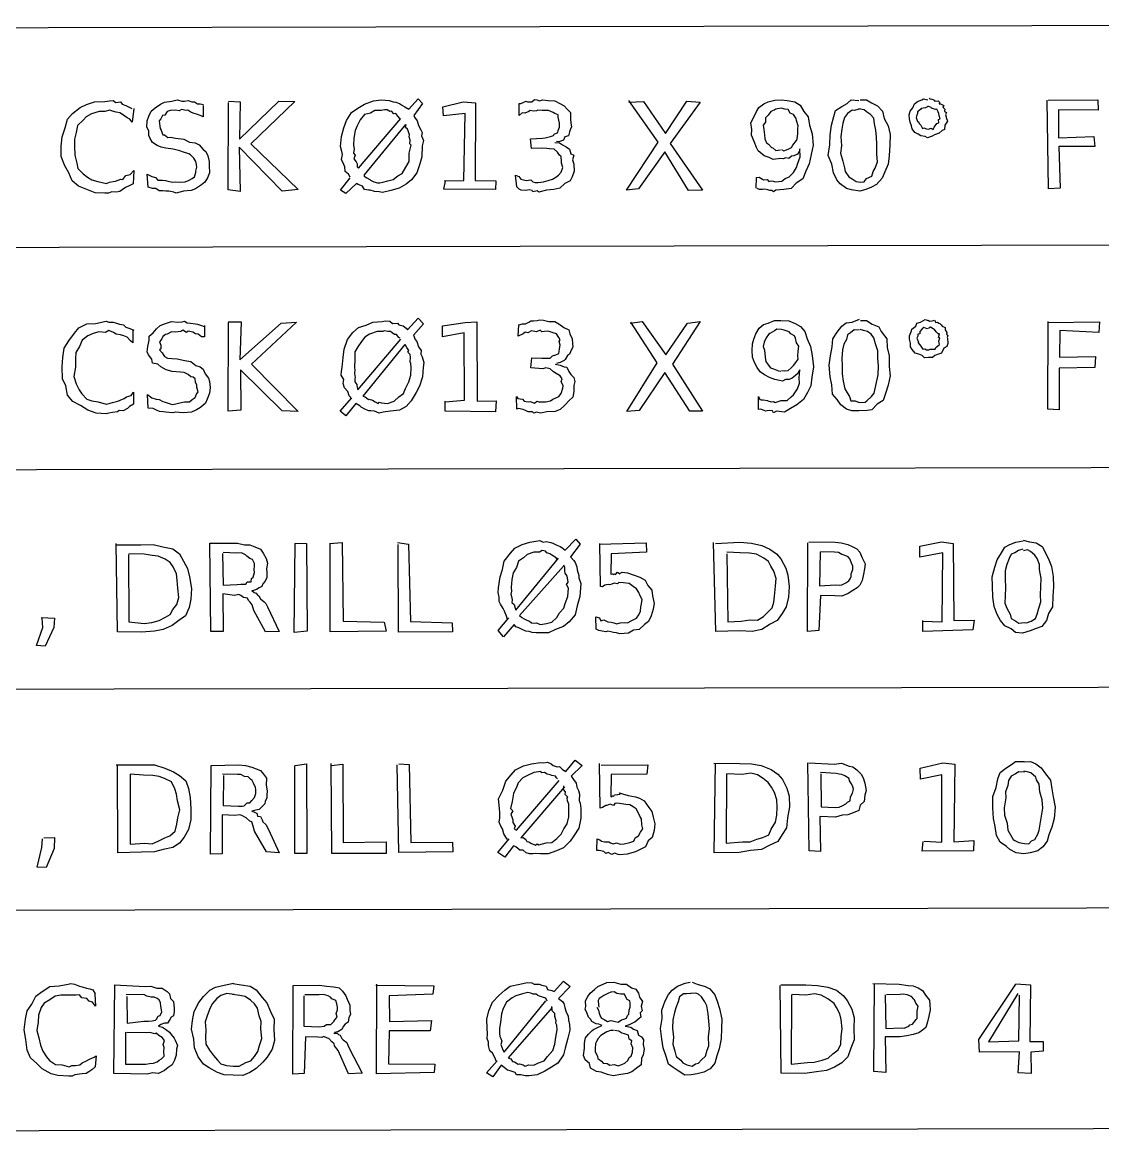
# Model space of a CAD drawing. Header units: millimetres. Extents: x 0 to 500, y -1 to 330.
# Drawn here: x 401.88 to 436.13, y 187.18 to 222.44 of the extents above; entities that cross this region are included whole.
import ezdxf

# ---------------------------------------------------------------- set-up
doc = ezdxf.new("R2010")
doc.units = ezdxf.units.MM

msp = doc.modelspace()

# ---------------------------------------------------------------- linework, layer by layer
for points in [[(329.904, 222.127), (485.865, 222.438)], [(405.409, 219.705), (405.359, 219.275), (405.289, 219.367), (405.197, 219.407), (405.054, 219.512), (404.968, 219.562), (404.854, 219.591), (404.732, 219.616), (404.65, 219.649), (404.491, 219.609), (404.314, 219.611), (404.072, 219.535), (403.901, 219.439), (403.807, 219.331), (403.629, 219.166), (403.586, 218.948), (403.531, 218.737), (403.536, 218.523), (403.539, 218.225), (403.609, 217.977), (403.641, 217.798), (403.803, 217.637), (403.94, 217.523), (404.085, 217.442), (404.274, 217.394), (404.543, 217.327), (404.637, 217.368), (404.761, 217.389), (404.829, 217.402), (405.002, 217.461), (405.06, 217.458), (405.156, 217.586), (405.3, 217.616), (405.409, 217.738), (405.389, 217.317), (405.267, 217.252), (405.153, 217.197), (405.044, 217.124), (404.974, 217.078), (404.855, 217.05), (404.72, 217.059), (404.607, 217.026), (404.492, 217.021), (404.192, 217.033), (403.925, 217.135), (403.657, 217.239), (403.459, 217.409), (403.35, 217.668), (403.224, 217.884), (403.113, 218.186), (403.108, 218.512), (403.141, 218.802), (403.231, 219.092), (403.305, 219.367), (403.464, 219.544), (403.712, 219.739), (403.916, 219.834), (404.169, 219.914), (404.494, 219.922), (404.644, 219.948), (404.753, 219.954), (404.842, 219.896), (404.99, 219.912), (405.048, 219.844), (405.161, 219.8), (405.249, 219.76), (405.346, 219.701)], [(407.613, 219.795), (407.614, 219.442), (407.549, 219.47), (407.436, 219.518), (407.299, 219.554), (407.224, 219.584), (407.12, 219.65), (407.076, 219.646), (406.927, 219.673), (406.855, 219.631), (406.732, 219.649), (406.561, 219.645), (406.474, 219.606), (406.398, 219.498), (406.325, 219.481), (406.269, 219.372), (406.217, 219.31), (406.24, 219.149), (406.245, 219.071), (406.275, 219.021), (406.316, 218.921), (406.33, 218.873), (406.385, 218.872), (406.496, 218.783), (406.586, 218.793), (406.733, 218.766), (406.999, 218.732), (407.175, 218.633), (407.356, 218.615), (407.482, 218.548), (407.607, 218.408), (407.693, 218.34), (407.76, 218.208), (407.802, 218.024), (407.801, 217.901), (407.816, 217.663), (407.751, 217.508), (407.663, 217.372), (407.56, 217.287), (407.369, 217.163), (407.226, 217.103), (406.986, 217.085), (406.753, 217.024), (406.676, 217.05), (406.527, 217.084), (406.424, 217.083), (406.334, 217.1), (406.213, 217.094), (406.106, 217.167), (406.002, 217.172), (405.869, 217.214), (405.835, 217.62), (405.981, 217.551), (406.097, 217.517), (406.176, 217.43), (406.327, 217.435), (406.421, 217.425), (406.494, 217.402), (406.654, 217.374), (406.719, 217.383), (406.863, 217.37), (407.037, 217.385), (407.168, 217.433), (407.263, 217.489), (407.341, 217.541), (407.384, 217.671), (407.379, 217.72), (407.414, 217.847), (407.395, 217.929), (407.378, 218.02), (407.315, 218.13), (407.264, 218.178), (407.212, 218.236), (407.154, 218.268), (406.99, 218.321), (406.871, 218.362), (406.657, 218.415), (406.428, 218.443), (406.279, 218.476), (406.15, 218.532), (406.01, 218.626), (405.928, 218.758), (405.89, 218.854), (405.886, 218.999), (405.828, 219.116), (405.836, 219.317), (405.892, 219.46), (405.966, 219.62), (406.092, 219.721), (406.256, 219.838), (406.382, 219.902), (406.623, 219.942), (406.79, 219.975), (406.944, 219.942), (407.022, 219.935), (407.138, 219.961), (407.254, 219.919), (407.338, 219.919), (407.432, 219.851), (407.512, 219.857), (407.618, 219.836)], [(408.417, 219.932), (408.78, 219.916), (408.766, 218.731), (410.015, 219.936), (410.514, 219.93), (409.121, 218.584), (410.622, 217.142), (410.119, 217.089), (408.748, 218.474), (408.78, 217.073), (408.403, 217.13), (408.41, 219.893)], [(412.275, 217.529), (412.216, 217.627), (412.115, 217.706), (412.107, 217.859), (412.068, 217.93), (411.998, 218.09), (412.027, 218.249), (412.012, 218.345), (411.969, 218.505), (411.992, 218.816), (412.072, 219.093), (412.16, 219.32), (412.312, 219.582), (412.513, 219.713), (412.721, 219.843), (413.013, 219.944), (413.25, 219.982), (413.397, 219.965), (413.509, 219.957), (413.638, 219.917), (413.721, 219.902), (413.832, 219.86), (413.935, 219.798), (414.004, 219.757), (414.127, 219.679), (414.429, 220.006), (414.564, 219.861), (414.286, 219.48), (414.315, 219.431), (414.397, 219.312), (414.435, 219.169), (414.511, 219.025), (414.555, 218.944), (414.538, 218.833), (414.601, 218.686), (414.553, 218.519), (414.547, 218.176), (414.485, 217.952), (414.382, 217.668), (414.219, 217.444), (414.042, 217.308), (413.824, 217.18), (413.558, 217.107), (413.292, 217.039), (413.187, 217.068), (413.042, 217.074), (412.91, 217.112), (412.851, 217.119), (412.723, 217.137), (412.667, 217.248), (412.527, 217.295), (412.477, 217.325), (412.13, 217.007), (411.961, 217.117), (412.27, 217.511)], [(415.25, 217.413), (415.88, 217.418), (415.915, 219.548), (415.229, 219.473), (415.209, 219.76), (415.854, 219.912), (416.243, 219.885), (416.239, 217.419), (416.885, 217.416), (416.884, 217.139), (415.243, 217.145), (415.295, 217.406)], [(418.763, 218.625), (418.908, 218.613), (419.002, 218.548), (419.118, 218.488), (419.229, 218.411), (419.269, 218.268), (419.361, 218.222), (419.325, 218.082), (419.362, 217.936), (419.369, 217.723), (419.307, 217.539), (419.242, 217.41), (419.079, 217.33), (418.922, 217.18), (418.724, 217.138), (418.501, 217.111), (418.254, 217.052), (418.198, 217.096), (418.066, 217.059), (418.039, 217.109), (417.946, 217.122), (417.844, 217.101), (417.698, 217.112), (417.632, 217.15), (417.553, 217.226), (417.514, 217.588), (417.618, 217.551), (417.678, 217.466), (417.806, 217.437), (417.853, 217.426), (417.997, 217.446), (418.059, 217.375), (418.136, 217.36), (418.235, 217.362), (418.4, 217.384), (418.545, 217.42), (418.69, 217.464), (418.793, 217.527), (418.874, 217.589), (418.96, 217.687), (419.009, 217.838), (418.968, 217.97), (418.972, 218.026), (418.961, 218.181), (418.906, 218.227), (418.841, 218.32), (418.736, 218.412), (418.592, 218.422), (418.508, 218.435), (418.352, 218.451), (418.024, 218.433), (417.985, 218.742), (418.365, 218.765), (418.459, 218.776), (418.627, 218.814), (418.715, 218.854), (418.742, 218.89), (418.854, 218.946), (418.871, 219.012), (418.912, 219.109), (418.906, 219.24), (418.889, 219.336), (418.867, 219.427), (418.864, 219.503), (418.764, 219.549), (418.706, 219.575), (418.564, 219.642), (418.472, 219.644), (418.357, 219.64), (418.225, 219.647), (418.179, 219.632), (418.078, 219.623), (417.976, 219.646), (417.939, 219.613), (417.806, 219.556), (417.721, 219.571), (417.629, 219.483), (417.629, 219.862), (417.685, 219.858), (417.848, 219.94), (417.892, 219.92), (418.032, 219.918), (418.111, 219.987), (418.186, 219.975), (418.277, 219.945), (418.374, 219.976), (418.547, 219.96), (418.76, 219.951), (418.915, 219.866), (419.055, 219.793), (419.149, 219.685), (419.254, 219.576), (419.262, 219.378), (419.272, 219.243), (419.292, 219.127), (419.245, 219.032), (419.22, 218.97), (419.195, 218.834), (419.074, 218.808), (419.04, 218.698), (418.89, 218.647), (418.811, 218.656)], [(421.104, 219.908), (421.571, 219.929), (422.266, 218.908), (422.945, 219.942), (423.373, 219.901), (422.414, 218.597), (423.437, 217.119), (422.994, 217.106), (422.247, 218.331), (421.412, 217.154), (421.035, 217.114), (422.038, 218.641), (421.111, 219.956)], [(425.142, 217.177), (425.151, 217.513), (425.235, 217.533), (425.342, 217.465), (425.377, 217.445), (425.489, 217.453), (425.543, 217.394), (425.622, 217.409), (425.685, 217.405), (425.741, 217.382), (425.959, 217.405), (426.063, 217.485), (426.192, 217.54), (426.324, 217.671), (426.42, 217.833), (426.455, 217.942), (426.536, 218.173), (426.525, 218.423), (426.51, 218.34), (426.453, 218.257), (426.342, 218.2), (426.263, 218.194), (426.178, 218.121), (426.079, 218.137), (425.997, 218.106), (425.917, 218.119), (425.682, 218.093), (425.559, 218.156), (425.402, 218.205), (425.206, 218.363), (425.149, 218.472), (425.079, 218.661), (425, 218.86), (425.008, 219.034), (424.972, 219.251), (425.074, 219.427), (425.156, 219.61), (425.226, 219.734), (425.389, 219.852), (425.52, 219.919), (425.734, 219.967), (425.949, 219.984), (426.125, 219.954), (426.365, 219.917), (426.543, 219.808), (426.65, 219.607), (426.797, 219.442), (426.833, 219.176), (426.92, 218.898), (426.954, 218.546), (426.882, 218.247), (426.826, 217.954), (426.718, 217.72), (426.624, 217.477), (426.415, 217.339), (426.256, 217.174), (426.019, 217.139), (425.769, 217.115), (425.689, 217.066), (425.644, 217.109), (425.579, 217.107), (425.512, 217.126), (425.415, 217.15), (425.342, 217.133), (425.254, 217.139), (425.178, 217.171)], [(425.944, 218.406), (426.022, 218.367), (426.159, 218.413), (426.266, 218.471), (426.306, 218.54), (426.423, 218.685), (426.442, 218.747), (426.459, 218.897), (426.466, 219.071), (426.476, 219.16), (426.418, 219.327), (426.408, 219.39), (426.324, 219.511), (426.218, 219.559), (426.154, 219.668), (426.053, 219.684), (425.934, 219.717), (425.772, 219.684), (425.715, 219.653), (425.605, 219.61), (425.525, 219.495), (425.438, 219.412), (425.439, 219.272), (425.362, 219.175), (425.382, 219.043), (425.41, 218.869), (425.416, 218.741), (425.469, 218.62), (425.537, 218.578), (425.634, 218.465), (425.67, 218.46), (425.77, 218.37), (425.917, 218.391)], [(428.44, 219.978), (428.644, 219.974), (428.795, 219.881), (428.989, 219.791), (429.148, 219.624), (429.206, 219.391), (429.333, 219.155), (429.387, 218.884), (429.377, 218.548), (429.363, 218.201), (429.326, 217.938), (429.224, 217.702), (429.135, 217.496), (428.963, 217.296), (428.798, 217.215), (428.621, 217.134), (428.43, 217.081), (428.166, 217.128), (428.004, 217.172), (427.81, 217.319), (427.699, 217.443), (427.594, 217.663), (427.542, 217.939), (427.427, 218.212), (427.478, 218.549), (427.492, 218.873), (427.532, 219.173), (427.603, 219.447), (427.657, 219.64), (427.854, 219.769), (428.029, 219.868), (428.157, 219.975), (428.398, 219.963)], [(428.442, 219.697), (428.257, 219.645), (428.183, 219.655), (428.034, 219.549), (427.944, 219.416), (427.894, 219.237), (427.856, 219.049), (427.825, 218.82), (427.847, 218.522), (427.813, 218.29), (427.892, 218.034), (427.942, 217.822), (427.962, 217.706), (428.084, 217.542), (428.184, 217.476), (428.309, 217.39), (428.439, 217.369), (428.565, 217.382), (428.641, 217.491), (428.806, 217.559), (428.857, 217.711), (428.916, 217.818), (428.994, 218.015), (428.971, 218.255), (428.972, 218.576), (428.961, 218.796), (428.934, 219.019), (428.899, 219.22), (428.876, 219.396), (428.764, 219.517), (428.646, 219.598), (428.57, 219.662), (428.392, 219.694)], [(430.627, 220.027), (430.659, 220.011), (430.717, 220.003), (430.796, 219.972), (430.801, 219.941), (430.909, 219.952), (430.954, 219.909), (430.946, 219.853), (430.988, 219.853), (431.089, 219.804), (431.064, 219.749), (431.123, 219.68), (431.119, 219.614), (431.18, 219.576), (431.143, 219.515), (431.169, 219.439), (431.164, 219.418), (431.213, 219.308), (431.126, 219.176), (431.119, 219.039), (431.043, 219.012), (430.95, 218.923), (430.798, 218.867), (430.725, 218.825), (430.576, 218.775), (430.497, 218.815), (430.361, 218.839), (430.28, 218.89), (430.171, 218.947), (430.093, 219.056), (430.064, 219.159), (430.026, 219.269), (430.007, 219.373), (429.998, 219.507), (430.028, 219.616), (430.107, 219.723), (430.161, 219.852), (430.253, 219.927), (430.394, 219.979), (430.445, 220.016), (430.588, 219.976)], [(430.601, 219.767), (430.515, 219.729), (430.441, 219.72), (430.378, 219.704), (430.351, 219.669), (430.261, 219.602), (430.261, 219.548), (430.229, 219.457), (430.216, 219.424), (430.26, 219.293), (430.295, 219.279), (430.314, 219.229), (430.361, 219.175), (430.412, 219.07), (430.464, 219.093), (430.546, 219.061), (430.605, 219.052), (430.69, 219.078), (430.751, 219.041), (430.783, 219.112), (430.814, 219.151), (430.874, 219.233), (430.933, 219.249), (430.924, 219.359), (430.976, 219.375), (430.949, 219.48), (430.936, 219.544), (430.914, 219.6), (430.872, 219.683), (430.826, 219.671), (430.706, 219.71), (430.695, 219.731), (430.587, 219.775)], [(434.396, 219.97), (435.977, 219.976), (435.981, 219.651), (434.726, 219.666), (434.73, 218.779), (435.845, 218.818), (435.883, 218.502), (434.741, 218.497), (434.786, 217.176), (434.411, 217.161), (434.37, 219.972)], [(413.851, 219.392), (413.786, 219.466), (413.717, 219.55), (413.654, 219.535), (413.577, 219.615), (413.526, 219.613), (413.444, 219.666), (413.364, 219.663), (413.252, 219.641), (413.053, 219.637), (412.919, 219.554), (412.725, 219.517), (412.593, 219.348), (412.494, 219.158), (412.425, 219.004), (412.383, 218.768), (412.374, 218.535), (412.4, 218.426), (412.377, 218.286), (412.429, 218.226), (412.386, 218.112), (412.463, 218.01), (412.489, 217.952), (412.497, 217.86), (412.532, 217.816), (413.881, 219.392)], [(414.028, 219.193), (412.714, 217.603), (412.711, 217.556), (412.805, 217.509), (412.891, 217.454), (412.918, 217.434), (413.019, 217.384), (413.138, 217.35), (413.212, 217.347), (413.312, 217.366), (413.463, 217.415), (413.63, 217.452), (413.78, 217.57), (413.915, 217.644), (414.036, 217.84), (414.143, 218.022), (414.14, 218.284), (414.203, 218.538), (414.168, 218.582), (414.17, 218.697), (414.147, 218.802), (414.151, 218.868), (414.108, 219), (414.094, 219.048), (414.028, 219.101), (414.042, 219.193)], [(329.922, 215.147), (485.897, 215.485)], [(412.32, 210.507), (412.245, 210.594), (412.194, 210.732), (412.096, 210.856), (412.053, 210.983), (412.071, 211.114), (411.985, 211.247), (412.001, 211.374), (412.014, 211.494), (412.05, 211.817), (412.077, 212.075), (412.187, 212.378), (412.352, 212.603), (412.536, 212.765), (412.783, 212.84), (412.991, 212.934), (413.284, 212.953), (413.383, 212.976), (413.532, 212.963), (413.617, 212.892), (413.767, 212.897), (413.812, 212.852), (413.955, 212.811), (414.045, 212.746), (414.09, 212.691), (414.425, 213.054), (414.595, 212.876), (414.275, 212.522), (414.328, 212.383), (414.383, 212.321), (414.441, 212.149), (414.522, 212.038), (414.509, 211.914), (414.55, 211.83), (414.611, 211.653), (414.586, 211.497), (414.567, 211.201), (414.473, 210.905), (414.367, 210.703), (414.206, 210.437), (414.043, 210.256), (413.835, 210.138), (413.551, 210.111), (413.32, 210.075), (413.193, 210.051), (413.044, 210.107), (412.925, 210.12), (412.866, 210.121), (412.761, 210.161), (412.617, 210.241), (412.577, 210.28), (412.451, 210.355), (412.132, 209.968), (411.956, 210.116), (412.315, 210.522)], [(418.775, 211.605), (418.925, 211.569), (419.06, 211.519), (419.139, 211.503), (419.207, 211.366), (419.264, 211.269), (419.364, 211.175), (419.398, 211.055), (419.362, 210.921), (419.365, 210.734), (419.336, 210.559), (419.217, 210.445), (419.081, 210.3), (418.934, 210.164), (418.768, 210.105), (418.503, 210.089), (418.303, 210.049), (418.179, 210.077), (418.098, 210.052), (418.052, 210.095), (417.911, 210.085), (417.848, 210.12), (417.756, 210.16), (417.612, 210.197), (417.552, 210.173), (417.541, 210.571), (417.592, 210.511), (417.732, 210.491), (417.792, 210.427), (417.917, 210.406), (417.979, 210.42), (418.112, 210.368), (418.194, 210.424), (418.254, 210.411), (418.475, 210.402), (418.619, 210.434), (418.693, 210.489), (418.845, 210.554), (418.888, 210.574), (418.963, 210.67), (419.011, 210.837), (419.028, 210.917), (418.966, 211.047), (418.995, 211.131), (418.934, 211.228), (418.798, 211.301), (418.718, 211.353), (418.613, 211.455), (418.48, 211.487), (418.375, 211.452), (418.002, 211.482), (418.026, 211.804), (418.346, 211.796), (418.515, 211.793), (418.611, 211.796), (418.689, 211.861), (418.79, 211.898), (418.89, 211.943), (418.899, 212.006), (418.913, 212.089), (418.933, 212.206), (418.895, 212.322), (418.932, 212.372), (418.885, 212.446), (418.808, 212.558), (418.704, 212.591), (418.58, 212.633), (418.512, 212.646), (418.351, 212.629), (418.29, 212.674), (418.176, 212.63), (418.124, 212.633), (418.018, 212.655), (417.903, 212.591), (417.82, 212.61), (417.759, 212.563), (417.599, 212.493), (417.623, 212.844), (417.736, 212.877), (417.829, 212.879), (417.932, 212.932), (417.998, 212.973), (418.085, 212.978), (418.203, 212.989), (418.289, 213.006), (418.402, 213), (418.57, 212.953), (418.759, 212.955), (418.89, 212.877), (419.045, 212.763), (419.199, 212.684), (419.239, 212.563), (419.309, 212.408), (419.316, 212.256), (419.332, 212.145), (419.292, 212.064), (419.229, 211.922), (419.158, 211.88), (419.091, 211.752), (419.051, 211.714), (418.934, 211.655), (418.816, 211.617)], [(425.218, 210.165), (425.214, 210.573), (425.262, 210.484), (425.298, 210.471), (425.367, 210.466), (425.504, 210.445), (425.514, 210.443), (425.624, 210.402), (425.689, 210.413), (425.745, 210.386), (425.937, 210.444), (426.125, 210.446), (426.248, 210.565), (426.322, 210.628), (426.453, 210.814), (426.513, 211.001), (426.511, 211.166), (426.526, 211.423), (426.481, 211.354), (426.467, 211.306), (426.395, 211.239), (426.281, 211.157), (426.192, 211.115), (426.076, 211.114), (425.979, 211.066), (425.887, 211.084), (425.735, 211.12), (425.563, 211.174), (425.412, 211.262), (425.267, 211.356), (425.176, 211.495), (425.088, 211.649), (425.028, 211.823), (425.016, 212.033), (425.026, 212.243), (425.067, 212.393), (425.129, 212.566), (425.239, 212.745), (425.378, 212.859), (425.519, 212.902), (425.729, 212.986), (425.926, 212.984), (426.175, 212.972), (426.375, 212.888), (426.547, 212.8), (426.681, 212.632), (426.758, 212.4), (426.87, 212.163), (426.921, 211.871), (426.961, 211.521), (426.913, 211.194), (426.874, 210.918), (426.766, 210.707), (426.641, 210.477), (426.435, 210.314), (426.23, 210.192), (426.044, 210.081), (425.792, 210.115), (425.688, 210.06), (425.656, 210.12), (425.581, 210.131), (425.488, 210.125), (425.448, 210.111), (425.343, 210.155), (425.283, 210.175), (425.217, 210.165)], [(428.451, 212.989), (428.646, 212.981), (428.817, 212.869), (429.027, 212.781), (429.109, 212.636), (429.286, 212.399), (429.301, 212.134), (429.36, 211.86), (429.36, 211.525), (429.389, 211.229), (429.33, 210.938), (429.24, 210.671), (429.172, 210.45), (428.979, 210.329), (428.811, 210.15), (428.659, 210.133), (428.396, 210.119), (428.174, 210.121), (428.003, 210.173), (427.823, 210.315), (427.708, 210.479), (427.568, 210.655), (427.545, 210.949), (427.493, 211.197), (427.456, 211.567), (427.497, 211.865), (427.553, 212.151), (427.577, 212.407), (427.707, 212.61), (427.86, 212.802), (427.992, 212.91), (428.184, 212.935), (428.421, 213.027)], [(430.592, 212.998), (430.64, 212.966), (430.728, 212.973), (430.798, 212.999), (430.834, 212.919), (430.895, 212.927), (430.935, 212.9), (430.968, 212.894), (431.005, 212.844), (431.041, 212.802), (431.14, 212.765), (431.137, 212.684), (431.193, 212.604), (431.178, 212.55), (431.224, 212.512), (431.194, 212.443), (431.208, 212.426), (431.22, 212.257), (431.192, 212.161), (431.088, 212.104), (431.014, 211.952), (430.926, 211.913), (430.812, 211.875), (430.736, 211.808), (430.603, 211.815), (430.485, 211.798), (430.407, 211.88), (430.302, 211.914), (430.184, 211.951), (430.09, 212.065), (430.034, 212.154), (430.031, 212.266), (430.003, 212.396), (430.009, 212.502), (430.064, 212.653), (430.077, 212.711), (430.201, 212.808), (430.242, 212.902), (430.355, 212.933), (430.505, 213.02), (430.591, 212.983)], [(405.379, 212.693), (405.38, 212.28), (405.31, 212.34), (405.199, 212.457), (405.098, 212.499), (404.988, 212.531), (404.857, 212.555), (404.77, 212.606), (404.619, 212.663), (404.511, 212.602), (404.304, 212.625), (404.122, 212.576), (403.952, 212.495), (403.776, 212.359), (403.688, 212.165), (403.572, 211.97), (403.564, 211.784), (403.569, 211.511), (403.516, 211.212), (403.583, 210.973), (403.685, 210.785), (403.764, 210.657), (403.921, 210.488), (404.08, 210.439), (404.278, 210.404), (404.539, 210.331), (404.668, 210.368), (404.742, 210.383), (404.902, 210.43), (404.977, 210.455), (405.11, 210.514), (405.176, 210.57), (405.331, 210.606), (405.405, 210.71), (405.407, 210.338), (405.274, 210.261), (405.216, 210.196), (405.073, 210.12), (404.946, 210.134), (404.896, 210.094), (404.733, 210.072), (404.62, 210.046), (404.538, 210.025), (404.223, 210.053), (403.953, 210.146), (403.721, 210.292), (403.474, 210.414), (403.311, 210.619), (403.26, 210.909), (403.15, 211.138), (403.146, 211.519), (403.159, 211.815), (403.208, 212.105), (403.353, 212.338), (403.531, 212.583), (403.669, 212.754), (403.925, 212.875), (404.198, 212.893), (404.532, 212.963), (404.623, 212.928), (404.754, 212.929), (404.835, 212.913), (404.961, 212.87), (405.081, 212.849), (405.161, 212.771), (405.29, 212.735), (405.409, 212.676)], [(407.657, 212.828), (407.65, 212.472), (407.563, 212.467), (407.454, 212.555), (407.369, 212.566), (407.281, 212.616), (407.135, 212.649), (407.084, 212.603), (406.965, 212.674), (406.907, 212.634), (406.73, 212.62), (406.606, 212.623), (406.473, 212.548), (406.417, 212.546), (406.33, 212.482), (406.3, 212.4), (406.228, 212.306), (406.267, 212.205), (406.273, 212.085), (406.232, 212.053), (406.312, 211.957), (406.363, 211.874), (406.388, 211.845), (406.483, 211.789), (406.617, 211.784), (406.788, 211.773), (407.033, 211.714), (407.218, 211.685), (407.384, 211.561), (407.513, 211.52), (407.608, 211.438), (407.678, 211.291), (407.781, 211.153), (407.817, 211.047), (407.837, 210.865), (407.811, 210.683), (407.742, 210.489), (407.683, 210.368), (407.525, 210.226), (407.4, 210.149), (407.244, 210.082), (406.98, 210.054), (406.724, 210.076), (406.648, 210.057), (406.532, 210.074), (406.424, 210.081), (406.343, 210.087), (406.228, 210.102), (406.128, 210.148), (406.021, 210.193), (405.87, 210.208), (405.847, 210.637), (405.98, 210.536), (406.118, 210.49), (406.218, 210.479), (406.328, 210.421), (406.41, 210.396), (406.561, 210.344), (406.636, 210.326), (406.745, 210.342), (406.876, 210.379), (407.018, 210.403), (407.182, 210.407), (407.264, 210.481), (407.361, 210.544), (407.405, 210.648), (407.448, 210.72), (407.407, 210.862), (407.415, 210.935), (407.366, 211.035), (407.355, 211.139), (407.297, 211.189), (407.219, 211.197), (407.14, 211.269), (407.005, 211.339), (406.889, 211.351), (406.628, 211.364), (406.433, 211.425), (406.27, 211.512), (406.178, 211.598), (406.009, 211.633), (405.982, 211.762), (405.879, 211.898), (405.833, 211.991), (405.86, 212.163), (405.901, 212.357), (405.897, 212.488), (406.026, 212.592), (406.131, 212.717), (406.245, 212.827), (406.42, 212.887), (406.605, 212.957), (406.808, 212.934), (406.941, 212.945), (407.02, 212.969), (407.105, 212.908), (407.207, 212.9), (407.369, 212.876), (407.436, 212.87), (407.53, 212.835), (407.646, 212.794)], [(408.407, 212.939), (408.819, 212.94), (408.778, 211.742), (410.081, 212.902), (410.571, 212.927), (409.139, 211.597), (410.622, 210.098), (410.115, 210.117), (408.79, 211.425), (408.805, 210.14), (408.402, 210.11), (408.415, 212.922)], [(413.857, 212.43), (413.815, 212.442), (413.74, 212.541), (413.681, 212.542), (413.602, 212.594), (413.55, 212.635), (413.461, 212.632), (413.346, 212.662), (413.303, 212.639), (413.128, 212.638), (412.888, 212.548), (412.736, 212.457), (412.633, 212.323), (412.517, 212.147), (412.423, 211.992), (412.423, 211.778), (412.41, 211.477), (412.419, 211.435), (412.411, 211.304), (412.431, 211.181), (412.421, 211.135), (412.42, 211.039), (412.479, 210.957), (412.482, 210.911), (412.517, 210.788), (413.883, 212.389)], [(415.284, 210.408), (415.895, 210.46), (415.887, 212.596), (415.199, 212.462), (415.196, 212.815), (415.915, 212.924), (416.286, 212.947), (416.293, 210.426), (416.904, 210.437), (416.884, 210.094), (415.286, 210.113), (415.284, 210.428)], [(421.145, 212.898), (421.524, 212.95), (422.275, 211.896), (422.961, 212.9), (423.369, 212.953), (422.492, 211.606), (423.438, 210.108), (423.035, 210.107), (422.252, 211.337), (421.432, 210.132), (421.04, 210.103), (422.009, 211.638), (421.174, 212.935)], [(425.942, 211.404), (426.039, 211.385), (426.162, 211.403), (426.248, 211.487), (426.326, 211.556), (426.401, 211.649), (426.478, 211.758), (426.465, 211.865), (426.476, 212.013), (426.498, 212.176), (426.421, 212.274), (426.387, 212.429), (426.361, 212.501), (426.244, 212.563), (426.189, 212.631), (426.034, 212.674), (425.946, 212.696), (425.8, 212.705), (425.726, 212.658), (425.58, 212.576), (425.53, 212.541), (425.459, 212.432), (425.4, 212.3), (425.366, 212.159), (425.406, 212.044), (425.417, 211.924), (425.441, 211.736), (425.448, 211.683), (425.521, 211.575), (425.594, 211.483), (425.688, 211.452), (425.848, 211.393), (425.92, 211.379)], [(428.408, 212.678), (428.254, 212.685), (428.134, 212.591), (428.042, 212.526), (428.003, 212.387), (427.924, 212.233), (427.876, 212.053), (427.854, 211.785), (427.873, 211.543), (427.865, 211.291), (427.905, 211.062), (427.958, 210.818), (428.023, 210.695), (428.104, 210.571), (428.143, 210.441), (428.277, 210.437), (428.41, 210.385), (428.595, 210.4), (428.654, 210.434), (428.801, 210.571), (428.889, 210.678), (428.924, 210.873), (428.974, 211.07), (429.007, 211.266), (429.018, 211.552), (429.001, 211.777), (429.004, 212.028), (428.924, 212.245), (428.878, 212.433), (428.794, 212.556), (428.67, 212.635), (428.543, 212.669), (428.439, 212.702)], [(430.599, 212.735), (430.564, 212.724), (430.463, 212.76), (430.405, 212.721), (430.335, 212.64), (430.329, 212.563), (430.27, 212.551), (430.27, 212.488), (430.239, 212.424), (430.29, 212.297), (430.27, 212.291), (430.334, 212.213), (430.388, 212.145), (430.425, 212.077), (430.493, 212.089), (430.542, 212.053), (430.619, 212.059), (430.655, 212.081), (430.778, 212.078), (430.821, 212.075), (430.837, 212.124), (430.9, 212.178), (430.953, 212.228), (430.939, 212.327), (430.963, 212.431), (430.925, 212.448), (430.953, 212.566), (430.915, 212.562), (430.851, 212.625), (430.792, 212.702), (430.755, 212.723), (430.669, 212.776), (430.62, 212.742)], [(434.39, 212.923), (436.028, 212.945), (436.011, 212.604), (434.772, 212.667), (434.76, 211.822), (435.904, 211.839), (435.878, 211.492), (434.75, 211.477), (434.75, 210.155), (434.395, 210.177), (434.396, 212.948)], [(414.005, 212.22), (412.678, 210.584), (412.751, 210.569), (412.856, 210.484), (412.877, 210.49), (412.98, 210.464), (413.069, 210.402), (413.155, 210.353), (413.191, 210.393), (413.265, 210.376), (413.459, 210.355), (413.671, 210.433), (413.81, 210.567), (413.962, 210.674), (414.031, 210.829), (414.127, 211.046), (414.194, 211.256), (414.202, 211.486), (414.194, 211.624), (414.177, 211.68), (414.189, 211.818), (414.173, 211.904), (414.102, 211.983), (414.131, 212.032), (414.067, 212.134), (414.011, 212.222)], [(329.888, 208.123), (485.911, 208.42)], [(411.615, 205.912), (412.019, 205.945), (412.051, 203.451), (413.346, 203.425), (413.409, 203.14), (411.636, 203.118), (411.637, 205.9)], [(413.775, 205.949), (414.121, 205.893), (414.182, 203.446), (415.51, 203.407), (415.513, 203.112), (413.804, 203.108), (413.792, 205.881)], [(417.264, 203.507), (417.231, 203.61), (417.16, 203.772), (417.12, 203.852), (417.035, 203.996), (416.991, 204.078), (416.993, 204.217), (416.961, 204.364), (416.973, 204.51), (417.023, 204.863), (417.096, 205.092), (417.151, 205.358), (417.355, 205.609), (417.492, 205.774), (417.725, 205.885), (417.97, 205.959), (418.287, 206.008), (418.393, 205.96), (418.486, 205.982), (418.634, 205.946), (418.701, 205.926), (418.824, 205.861), (418.928, 205.819), (418.984, 205.788), (419.09, 205.707), (419.427, 206.052), (419.562, 205.891), (419.256, 205.496), (419.36, 205.377), (419.408, 205.317), (419.454, 205.181), (419.472, 205.077), (419.517, 204.907), (419.518, 204.827), (419.58, 204.648), (419.578, 204.514), (419.556, 204.235), (419.466, 203.938), (419.401, 203.658), (419.212, 203.434), (419.038, 203.283), (418.783, 203.188), (418.556, 203.085), (418.249, 203.08), (418.172, 203.089), (418.042, 203.096), (417.943, 203.128), (417.846, 203.137), (417.75, 203.182), (417.616, 203.242), (417.528, 203.279), (417.475, 203.349), (417.137, 202.956), (416.961, 203.155), (417.303, 203.564)], [(420.163, 205.893), (421.66, 205.933), (421.666, 205.645), (420.541, 205.589), (420.539, 204.94), (420.588, 204.959), (420.609, 204.939), (420.654, 204.959), (420.685, 204.938), (420.745, 205.004), (420.819, 204.951), (420.832, 204.978), (420.899, 205.011), (421.062, 204.984), (421.274, 204.915), (421.453, 204.851), (421.628, 204.756), (421.706, 204.588), (421.839, 204.436), (421.852, 204.261), (421.911, 204.011), (421.882, 203.836), (421.812, 203.621), (421.725, 203.44), (421.605, 203.35), (421.436, 203.189), (421.253, 203.169), (421.091, 203.078), (420.822, 203.05), (420.715, 203.087), (420.624, 203.093), (420.536, 203.115), (420.437, 203.135), (420.372, 203.122), (420.258, 203.141), (420.15, 203.159), (420.071, 203.205), (420.055, 203.591), (420.178, 203.561), (420.22, 203.467), (420.309, 203.497), (420.441, 203.436), (420.544, 203.426), (420.627, 203.404), (420.73, 203.374), (420.83, 203.4), (420.971, 203.414), (421.067, 203.407), (421.206, 203.48), (421.349, 203.546), (421.422, 203.659), (421.472, 203.776), (421.492, 203.912), (421.513, 204.002), (421.529, 204.146), (421.456, 204.276), (421.423, 204.367), (421.353, 204.476), (421.245, 204.552), (421.114, 204.644), (420.934, 204.67), (420.794, 204.677), (420.751, 204.639), (420.638, 204.663), (420.571, 204.627), (420.493, 204.604), (420.456, 204.613), (420.344, 204.601), (420.27, 204.544), (420.207, 204.552), (420.189, 205.916)], [(423.849, 205.919), (424.626, 205.955), (424.997, 205.929), (425.323, 205.855), (425.574, 205.735), (425.785, 205.586), (425.929, 205.428), (426.082, 205.135), (426.143, 204.913), (426.185, 204.558), (426.172, 204.212), (426.098, 203.905), (425.963, 203.701), (425.808, 203.476), (425.586, 203.355), (425.326, 203.192), (425.013, 203.13), (424.624, 203.148), (423.862, 203.126), (423.788, 205.945)], [(426.813, 205.974), (427.652, 205.962), (427.842, 205.935), (428.049, 205.881), (428.185, 205.824), (428.339, 205.747), (428.429, 205.637), (428.494, 205.48), (428.594, 205.275), (428.576, 205.109), (428.551, 204.943), (428.505, 204.747), (428.429, 204.597), (428.342, 204.507), (428.211, 204.422), (428.065, 204.332), (427.864, 204.247), (427.633, 204.261), (427.186, 204.268), (427.132, 203.158), (426.771, 203.132), (426.776, 205.94)], [(430.402, 203.457), (431.039, 203.438), (431.057, 205.621), (430.336, 205.481), (430.331, 205.828), (431.015, 205.972), (431.39, 205.916), (431.41, 203.48), (432.054, 203.485), (432.01, 203.179), (430.429, 203.131), (430.424, 203.481)], [(433.604, 206.027), (433.809, 205.968), (434.017, 205.94), (434.213, 205.82), (434.313, 205.618), (434.421, 205.4), (434.503, 205.19), (434.559, 204.874), (434.567, 204.541), (434.545, 204.251), (434.534, 203.908), (434.406, 203.702), (434.348, 203.479), (434.2, 203.287), (434.023, 203.221), (433.832, 203.149), (433.587, 203.074), (433.366, 203.099), (433.223, 203.211), (433.022, 203.309), (432.888, 203.478), (432.789, 203.671), (432.693, 203.917), (432.649, 204.211), (432.635, 204.576), (432.621, 204.865), (432.713, 205.163), (432.78, 205.402), (432.918, 205.626), (433.032, 205.805), (433.186, 205.88), (433.373, 205.96), (433.604, 206)], [(404.863, 205.876), (405.633, 205.877), (406.028, 205.886), (406.333, 205.815), (406.648, 205.744), (406.861, 205.591), (406.993, 205.361), (407.113, 205.129), (407.175, 204.861), (407.242, 204.491), (407.225, 204.156), (407.171, 203.889), (407.049, 203.626), (406.843, 203.473), (406.625, 203.319), (406.344, 203.193), (406.065, 203.135), (405.659, 203.108), (404.899, 203.119), (404.856, 205.916)], [(405.249, 205.571), (405.25, 203.433), (405.743, 203.381), (405.982, 203.413), (406.215, 203.473), (406.418, 203.584), (406.568, 203.666), (406.653, 203.82), (406.781, 203.979), (406.843, 204.21), (406.811, 204.501), (406.782, 204.756), (406.763, 204.96), (406.662, 205.174), (406.565, 205.311), (406.409, 205.417), (406.183, 205.516), (405.996, 205.537), (405.745, 205.581), (405.258, 205.584)], [(409.15, 204.429), (409.226, 204.362), (409.292, 204.339), (409.322, 204.298), (409.371, 204.258), (409.424, 204.163), (409.544, 204.073), (409.593, 204.018), (409.65, 203.906), (410.024, 203.131), (409.592, 203.121), (409.218, 203.798), (409.169, 203.971), (409.097, 204.059), (409.05, 204.11), (409.016, 204.186), (408.885, 204.207), (408.805, 204.264), (408.744, 204.296), (408.601, 204.269), (408.236, 204.317), (408.242, 203.123), (407.851, 203.125), (407.818, 205.926), (408.696, 205.924), (408.92, 205.872), (409.095, 205.873), (409.246, 205.815), (409.426, 205.74), (409.511, 205.61), (409.612, 205.445), (409.655, 205.298), (409.615, 205.114), (409.631, 205.001), (409.628, 204.834), (409.578, 204.724), (409.498, 204.639), (409.47, 204.549), (409.388, 204.508), (409.299, 204.463), (409.142, 204.402)], [(408.229, 205.599), (408.244, 204.601), (408.693, 204.616), (408.802, 204.628), (408.963, 204.623), (409.006, 204.699), (409.129, 204.697), (409.143, 204.809), (409.194, 204.854), (409.238, 204.994), (409.224, 205.09), (409.239, 205.196), (409.241, 205.285), (409.18, 205.411), (409.091, 205.439), (408.995, 205.52), (408.953, 205.559), (408.829, 205.62), (408.663, 205.607), (408.246, 205.627)], [(410.516, 205.926), (410.882, 205.914), (410.913, 203.139), (410.498, 203.099), (410.529, 205.915)], [(418.835, 205.391), (418.807, 205.459), (418.717, 205.516), (418.667, 205.55), (418.598, 205.59), (418.505, 205.62), (418.463, 205.677), (418.362, 205.693), (418.279, 205.647), (418.093, 205.643), (417.886, 205.57), (417.768, 205.464), (417.605, 205.356), (417.542, 205.159), (417.436, 204.986), (417.398, 204.772), (417.373, 204.527), (417.386, 204.401), (417.363, 204.309), (417.391, 204.238), (417.411, 204.131), (417.401, 204.048), (417.47, 203.987), (417.501, 203.869), (417.523, 203.801), (418.872, 205.448)], [(424.217, 205.594), (424.241, 203.431), (424.672, 203.46), (424.942, 203.498), (425.184, 203.486), (425.372, 203.598), (425.498, 203.731), (425.654, 203.873), (425.707, 204.06), (425.729, 204.252), (425.754, 204.566), (425.779, 204.804), (425.702, 205.039), (425.605, 205.194), (425.53, 205.344), (425.382, 205.449), (425.153, 205.574), (424.928, 205.614), (424.632, 205.62), (424.213, 205.64)], [(427.17, 205.652), (427.148, 204.572), (427.659, 204.604), (427.774, 204.601), (427.86, 204.607), (427.984, 204.67), (428.079, 204.733), (428.125, 204.792), (428.156, 204.867), (428.16, 204.956), (428.21, 205.088), (428.207, 205.196), (428.158, 205.325), (428.11, 205.432), (428.063, 205.495), (427.938, 205.551), (427.864, 205.569), (427.755, 205.635), (427.624, 205.641), (427.181, 205.657)], [(433.6, 205.734), (433.458, 205.7), (433.346, 205.62), (433.229, 205.576), (433.164, 205.444), (433.093, 205.251), (433.033, 205.048), (433.036, 204.805), (433.045, 204.515), (433.04, 204.26), (433.026, 204.024), (433.091, 203.872), (433.192, 203.673), (433.228, 203.535), (433.342, 203.474), (433.466, 203.389), (433.643, 203.413), (433.718, 203.403), (433.857, 203.46), (434, 203.54), (434.057, 203.68), (434.105, 203.862), (434.166, 204.064), (434.156, 204.28), (434.17, 204.554), (434.183, 204.81), (434.13, 205.091), (434.129, 205.253), (434.054, 205.436), (433.98, 205.547), (433.845, 205.662), (433.746, 205.72), (433.615, 205.684)], [(419.03, 205.199), (417.645, 203.63), (417.715, 203.572), (417.787, 203.534), (417.871, 203.482), (417.953, 203.456), (418.021, 203.407), (418.113, 203.391), (418.166, 203.403), (418.302, 203.351), (418.493, 203.386), (418.67, 203.425), (418.82, 203.574), (418.903, 203.719), (419.048, 203.865), (419.086, 204.018), (419.17, 204.242), (419.194, 204.499), (419.131, 204.616), (419.187, 204.692), (419.159, 204.831), (419.142, 204.903), (419.084, 204.972), (419.075, 205.039), (419.079, 205.169), (419.048, 205.226)], [(402.477, 203.576), (402.896, 203.55), (402.879, 203.253), (402.605, 202.666), (402.326, 202.679), (402.524, 203.249), (402.506, 203.549)], [(329.898, 201.182), (485.908, 201.451)], [(404.858, 198.904), (405.694, 198.906), (406.071, 198.902), (406.397, 198.796), (406.669, 198.678), (406.863, 198.565), (407.06, 198.392), (407.144, 198.153), (407.204, 197.863), (407.219, 197.507), (407.218, 197.173), (407.144, 196.852), (407.007, 196.607), (406.856, 196.419), (406.65, 196.278), (406.34, 196.219), (406.067, 196.142), (405.653, 196.134), (404.908, 196.108), (404.891, 198.868)], [(409.142, 197.443), (409.26, 197.388), (409.311, 197.365), (409.334, 197.278), (409.425, 197.267), (409.481, 197.16), (409.499, 197.094), (409.599, 197.005), (409.678, 196.855), (410.016, 196.113), (409.621, 196.14), (409.24, 196.8), (409.201, 196.953), (409.155, 197.092), (409.086, 197.115), (408.973, 197.225), (408.958, 197.236), (408.835, 197.3), (408.776, 197.313), (408.616, 197.295), (408.21, 197.314), (408.218, 196.083), (407.843, 196.073), (407.866, 198.879), (408.73, 198.9), (408.958, 198.878), (409.153, 198.832), (409.288, 198.776), (409.429, 198.726), (409.528, 198.601), (409.619, 198.475), (409.613, 198.26), (409.642, 198.077), (409.632, 197.944), (409.629, 197.84), (409.578, 197.746), (409.564, 197.668), (409.471, 197.57), (409.382, 197.486), (409.276, 197.469), (409.155, 197.429)], [(410.526, 198.885), (410.885, 198.937), (410.898, 196.09), (410.52, 196.095), (410.519, 198.878)], [(411.672, 198.88), (412.043, 198.924), (412.047, 196.439), (413.412, 196.461), (413.417, 196.088), (411.687, 196.088), (411.669, 198.943)], [(413.815, 198.934), (414.142, 198.914), (414.192, 196.442), (415.511, 196.454), (415.529, 196.14), (413.813, 196.122), (413.765, 198.905)], [(417.26, 196.53), (417.203, 196.607), (417.142, 196.712), (417.104, 196.877), (417.045, 196.957), (416.999, 197.088), (417.012, 197.22), (417.02, 197.392), (417.005, 197.521), (416.978, 197.826), (417.111, 198.094), (417.204, 198.379), (417.374, 198.587), (417.515, 198.738), (417.772, 198.874), (418.021, 198.932), (418.301, 198.979), (418.411, 198.96), (418.53, 198.984), (418.641, 198.928), (418.708, 198.883), (418.835, 198.838), (418.91, 198.847), (419.008, 198.753), (419.104, 198.695), (419.406, 199.051), (419.628, 198.883), (419.279, 198.537), (419.349, 198.439), (419.433, 198.319), (419.453, 198.198), (419.514, 198.085), (419.544, 197.972), (419.534, 197.776), (419.559, 197.682), (419.586, 197.518), (419.589, 197.213), (419.525, 196.899), (419.367, 196.656), (419.25, 196.483), (419.034, 196.274), (418.809, 196.173), (418.549, 196.076), (418.303, 196.077), (418.15, 196.087), (418.059, 196.082), (417.954, 196.079), (417.854, 196.117), (417.753, 196.201), (417.652, 196.197), (417.522, 196.298), (417.454, 196.329), (417.178, 195.977), (416.955, 196.12), (417.314, 196.555)], [(420.234, 198.895), (421.707, 198.901), (421.675, 198.608), (420.541, 198.59), (420.531, 197.888), (420.586, 197.919), (420.626, 197.913), (420.651, 197.946), (420.742, 197.965), (420.762, 197.96), (420.828, 197.97), (420.813, 198.009), (420.909, 197.977), (421.084, 197.933), (421.322, 197.89), (421.448, 197.843), (421.596, 197.759), (421.738, 197.554), (421.837, 197.423), (421.874, 197.245), (421.934, 197.034), (421.912, 196.82), (421.847, 196.598), (421.723, 196.492), (421.634, 196.306), (421.445, 196.202), (421.318, 196.139), (421.056, 196.065), (420.808, 196.047), (420.765, 196.055), (420.649, 196.098), (420.569, 196.064), (420.449, 196.119), (420.374, 196.092), (420.316, 196.154), (420.164, 196.19), (420.087, 196.184), (420.107, 196.551), (420.182, 196.522), (420.242, 196.483), (420.337, 196.457), (420.471, 196.463), (420.52, 196.432), (420.613, 196.4), (420.711, 196.43), (420.829, 196.392), (420.957, 196.398), (421.136, 196.441), (421.266, 196.478), (421.311, 196.585), (421.418, 196.652), (421.473, 196.771), (421.55, 196.87), (421.514, 196.999), (421.503, 197.186), (421.455, 197.278), (421.415, 197.365), (421.335, 197.504), (421.247, 197.573), (421.143, 197.634), (421.011, 197.648), (420.815, 197.678), (420.729, 197.681), (420.664, 197.671), (420.619, 197.612), (420.519, 197.652), (420.414, 197.613), (420.372, 197.617), (420.267, 197.552), (420.199, 197.529), (420.181, 198.948)], [(423.806, 198.954), (424.612, 198.948), (424.993, 198.934), (425.297, 198.878), (425.622, 198.749), (425.828, 198.604), (425.976, 198.441), (426.118, 198.166), (426.19, 197.906), (426.201, 197.567), (426.14, 197.217), (426.102, 196.905), (425.966, 196.688), (425.825, 196.472), (425.58, 196.357), (425.316, 196.216), (424.965, 196.183), (424.603, 196.127), (423.809, 196.11), (423.851, 198.951)], [(426.811, 198.963), (427.628, 198.923), (427.847, 198.951), (428.087, 198.858), (428.211, 198.837), (428.336, 198.74), (428.478, 198.598), (428.542, 198.462), (428.589, 198.316), (428.626, 198.091), (428.591, 197.941), (428.568, 197.734), (428.443, 197.621), (428.393, 197.459), (428.217, 197.38), (428.047, 197.316), (427.872, 197.303), (427.657, 197.242), (427.165, 197.264), (427.182, 196.156), (426.823, 196.173), (426.785, 198.961)], [(430.469, 196.478), (431.029, 196.451), (431.025, 198.589), (430.354, 198.448), (430.341, 198.792), (431.056, 198.967), (431.441, 198.924), (431.408, 196.46), (432.046, 196.503), (432.037, 196.176), (430.408, 196.169), (430.438, 196.469)], [(433.639, 198.999), (433.838, 199.002), (434.012, 198.938), (434.181, 198.803), (434.314, 198.612), (434.471, 198.42), (434.515, 198.144), (434.56, 197.892), (434.623, 197.559), (434.594, 197.201), (434.516, 196.923), (434.423, 196.679), (434.372, 196.477), (434.232, 196.304), (434.073, 196.174), (433.835, 196.108), (433.627, 196.081), (433.387, 196.115), (433.184, 196.219), (433.075, 196.31), (432.875, 196.455), (432.767, 196.66), (432.725, 196.95), (432.672, 197.201), (432.648, 197.537), (432.65, 197.897), (432.748, 198.182), (432.8, 198.453), (432.874, 198.659), (433.063, 198.8), (433.235, 198.917), (433.369, 199.01), (433.636, 199.004)], [(405.292, 198.602), (405.297, 196.385), (405.758, 196.42), (405.997, 196.398), (406.201, 196.496), (406.394, 196.587), (406.551, 196.65), (406.723, 196.799), (406.772, 197.019), (406.808, 197.224), (406.868, 197.475), (406.794, 197.759), (406.762, 197.969), (406.712, 198.145), (406.606, 198.361), (406.389, 198.472), (406.212, 198.536), (406.02, 198.56), (405.717, 198.574), (405.296, 198.609)], [(408.252, 198.567), (408.242, 197.611), (408.73, 197.592), (408.85, 197.594), (408.91, 197.598), (409.005, 197.696), (409.091, 197.693), (409.157, 197.769), (409.239, 197.865), (409.278, 197.991), (409.277, 198.119), (409.273, 198.182), (409.204, 198.315), (409.161, 198.406), (409.116, 198.449), (409.038, 198.52), (408.922, 198.534), (408.805, 198.594), (408.695, 198.597), (408.228, 198.605)], [(418.848, 198.457), (418.818, 198.492), (418.783, 198.547), (418.668, 198.561), (418.61, 198.583), (418.522, 198.606), (418.436, 198.655), (418.348, 198.652), (418.318, 198.689), (418.097, 198.663), (417.889, 198.563), (417.747, 198.49), (417.595, 198.333), (417.552, 198.215), (417.451, 197.99), (417.403, 197.744), (417.356, 197.518), (417.426, 197.44), (417.367, 197.337), (417.408, 197.218), (417.428, 197.156), (417.424, 197.07), (417.501, 196.962), (417.469, 196.869), (417.546, 196.834), (418.9, 198.407)], [(424.201, 198.606), (424.189, 196.423), (424.709, 196.46), (424.956, 196.463), (425.164, 196.54), (425.359, 196.601), (425.545, 196.679), (425.614, 196.862), (425.751, 197.083), (425.798, 197.302), (425.814, 197.564), (425.802, 197.79), (425.728, 198.023), (425.625, 198.189), (425.522, 198.342), (425.363, 198.471), (425.182, 198.586), (424.972, 198.632), (424.704, 198.594), (424.198, 198.615)], [(427.19, 198.62), (427.206, 197.567), (427.644, 197.544), (427.772, 197.564), (427.889, 197.612), (427.989, 197.663), (428.039, 197.714), (428.126, 197.757), (428.137, 197.891), (428.202, 198.006), (428.225, 198.126), (428.211, 198.206), (428.169, 198.301), (428.104, 198.39), (428.093, 198.468), (427.957, 198.551), (427.86, 198.593), (427.778, 198.609), (427.677, 198.629), (427.185, 198.654)], [(433.649, 198.672), (433.475, 198.677), (433.365, 198.613), (433.231, 198.537), (433.145, 198.408), (433.127, 198.245), (433.05, 198.042), (433.057, 197.852), (433.009, 197.541), (433.017, 197.302), (433.096, 197.057), (433.125, 196.828), (433.208, 196.682), (433.289, 196.535), (433.349, 196.5), (433.469, 196.442), (433.654, 196.412), (433.786, 196.398), (433.869, 196.491), (433.973, 196.53), (434.078, 196.7), (434.115, 196.834), (434.151, 197.018), (434.19, 197.271), (434.23, 197.533), (434.206, 197.787), (434.137, 198.042), (434.114, 198.284), (434.027, 198.43), (434.012, 198.515), (433.85, 198.649), (433.738, 198.682), (433.633, 198.7)], [(419.065, 198.207), (417.683, 196.59), (417.757, 196.598), (417.841, 196.537), (417.869, 196.471), (417.941, 196.463), (418.003, 196.422), (418.145, 196.36), (418.203, 196.4), (418.258, 196.366), (418.485, 196.425), (418.669, 196.438), (418.825, 196.563), (418.959, 196.704), (419.045, 196.875), (419.156, 197.032), (419.199, 197.253), (419.208, 197.549), (419.203, 197.651), (419.162, 197.756), (419.156, 197.847), (419.173, 197.881), (419.09, 197.965), (419.096, 198.041), (419.04, 198.117), (419.047, 198.233)], [(402.557, 196.589), (402.903, 196.593), (402.888, 196.253), (402.638, 195.652), (402.345, 195.655), (402.5, 196.278), (402.514, 196.553)], [(329.978, 194.148), (485.922, 194.478)], [(404.176, 191.647), (404.198, 191.252), (404.104, 191.384), (403.997, 191.406), (403.923, 191.49), (403.769, 191.514), (403.692, 191.609), (403.59, 191.603), (403.489, 191.601), (403.358, 191.601), (403.094, 191.597), (402.915, 191.572), (402.747, 191.454), (402.573, 191.344), (402.472, 191.208), (402.393, 190.965), (402.378, 190.742), (402.334, 190.477), (402.4, 190.245), (402.453, 190.017), (402.53, 189.827), (402.643, 189.646), (402.74, 189.534), (402.933, 189.402), (403.144, 189.397), (403.36, 189.33), (403.447, 189.37), (403.569, 189.373), (403.699, 189.394), (403.778, 189.453), (403.908, 189.516), (404.01, 189.575), (404.152, 189.634), (404.22, 189.681), (404.187, 189.325), (404.085, 189.238), (403.983, 189.174), (403.897, 189.113), (403.78, 189.108), (403.69, 189.101), (403.539, 189.076), (403.455, 189.037), (403.355, 189.037), (403.004, 189.055), (402.789, 189.104), (402.505, 189.263), (402.338, 189.439), (402.139, 189.615), (402.029, 189.86), (401.993, 190.199), (401.934, 190.505), (401.975, 190.836), (402.036, 191.099), (402.178, 191.312), (402.307, 191.572), (402.51, 191.722), (402.745, 191.872), (403.046, 191.897), (403.327, 191.945), (403.416, 191.973), (403.533, 191.949), (403.688, 191.888), (403.777, 191.863), (403.908, 191.825), (404.013, 191.797), (404.109, 191.772), (404.183, 191.647)], [(404.789, 191.931), (405.778, 191.879), (405.953, 191.889), (406.141, 191.824), (406.315, 191.82), (406.465, 191.717), (406.543, 191.645), (406.573, 191.493), (406.671, 191.398), (406.697, 191.178), (406.691, 191.086), (406.666, 190.945), (406.594, 190.904), (406.558, 190.832), (406.48, 190.711), (406.383, 190.709), (406.274, 190.669), (406.196, 190.615), (406.319, 190.582), (406.42, 190.526), (406.547, 190.431), (406.596, 190.356), (406.688, 190.234), (406.72, 190.176), (406.798, 190.009), (406.771, 189.886), (406.757, 189.699), (406.706, 189.543), (406.627, 189.39), (406.501, 189.31), (406.381, 189.209), (406.196, 189.119), (406.006, 189.135), (405.838, 189.098), (404.777, 189.117), (404.807, 191.928)], [(408.55, 191.968), (408.813, 191.926), (409.1, 191.883), (409.293, 191.767), (409.481, 191.53), (409.632, 191.353), (409.748, 191.078), (409.867, 190.841), (409.852, 190.515), (409.871, 190.165), (409.799, 189.89), (409.635, 189.634), (409.502, 189.481), (409.293, 189.279), (409.091, 189.148), (408.864, 189.054), (408.562, 189.068), (408.276, 189.076), (408.064, 189.151), (407.798, 189.3), (407.623, 189.417), (407.456, 189.642), (407.332, 189.934), (407.318, 190.204), (407.239, 190.518), (407.277, 190.798), (407.327, 191.086), (407.47, 191.365), (407.624, 191.563), (407.822, 191.759), (408.007, 191.854), (408.28, 191.916), (408.577, 191.981)], [(411.75, 190.396), (411.855, 190.393), (411.903, 190.357), (411.958, 190.334), (412.004, 190.226), (412.052, 190.18), (412.167, 190.102), (412.201, 190.021), (412.254, 189.896), (412.656, 189.133), (412.217, 189.111), (411.886, 189.852), (411.778, 189.992), (411.769, 190.06), (411.694, 190.125), (411.594, 190.223), (411.549, 190.242), (411.441, 190.287), (411.377, 190.264), (411.242, 190.267), (410.859, 190.282), (410.81, 189.12), (410.459, 189.095), (410.463, 191.907), (411.29, 191.92), (411.537, 191.89), (411.749, 191.866), (411.922, 191.83), (412.026, 191.723), (412.139, 191.58), (412.178, 191.473), (412.262, 191.28), (412.262, 191.13), (412.279, 190.992), (412.225, 190.894), (412.211, 190.748), (412.114, 190.682), (412.05, 190.61), (412.023, 190.527), (411.884, 190.438), (411.778, 190.42)], [(413.089, 191.913), (414.919, 191.897), (414.896, 191.629), (413.51, 191.578), (413.52, 190.764), (414.855, 190.797), (414.811, 190.471), (413.513, 190.472), (413.489, 189.428), (414.961, 189.414), (414.936, 189.145), (413.104, 189.103), (413.122, 191.946)], [(416.901, 189.504), (416.869, 189.6), (416.782, 189.758), (416.703, 189.837), (416.659, 190.001), (416.661, 190.108), (416.618, 190.225), (416.629, 190.377), (416.614, 190.551), (416.603, 190.843), (416.663, 191.108), (416.785, 191.382), (416.983, 191.593), (417.173, 191.757), (417.349, 191.89), (417.647, 191.953), (417.886, 192.005), (418.033, 191.99), (418.106, 191.948), (418.263, 191.952), (418.352, 191.917), (418.485, 191.882), (418.529, 191.779), (418.663, 191.753), (418.736, 191.722), (419.04, 192.046), (419.251, 191.874), (418.876, 191.493), (419.001, 191.402), (419.048, 191.336), (419.074, 191.206), (419.121, 191.058), (419.178, 190.945), (419.193, 190.803), (419.226, 190.669), (419.235, 190.489), (419.177, 190.241), (419.086, 189.921), (419.031, 189.707), (418.856, 189.444), (418.656, 189.316), (418.439, 189.196), (418.197, 189.078), (417.946, 189.046), (417.817, 189.045), (417.682, 189.077), (417.548, 189.077), (417.498, 189.145), (417.34, 189.197), (417.257, 189.219), (417.159, 189.304), (417.057, 189.38), (416.794, 189.01), (416.594, 189.136), (416.937, 189.514)], [(420.263, 190.64), (420.156, 190.684), (420.074, 190.695), (419.938, 190.771), (419.887, 190.836), (419.823, 190.902), (419.787, 191.021), (419.717, 191.162), (419.741, 191.245), (419.731, 191.418), (419.808, 191.56), (419.883, 191.668), (420.016, 191.781), (420.125, 191.874), (420.29, 191.947), (420.413, 191.998), (420.63, 192.012), (420.854, 191.944), (421.033, 191.954), (421.187, 191.838), (421.325, 191.786), (421.416, 191.661), (421.444, 191.532), (421.535, 191.403), (421.497, 191.257), (421.532, 191.108), (421.465, 191.042), (421.486, 190.908), (421.429, 190.856), (421.296, 190.744), (421.261, 190.735), (421.115, 190.664), (420.988, 190.615), (421.17, 190.588), (421.257, 190.521), (421.369, 190.484), (421.414, 190.336), (421.513, 190.283), (421.575, 190.18), (421.558, 190.042), (421.595, 189.891), (421.556, 189.713), (421.508, 189.591), (421.495, 189.395), (421.342, 189.278), (421.198, 189.174), (421.065, 189.114), (420.848, 189.089), (420.613, 189.042), (420.434, 189.086), (420.231, 189.159), (420.079, 189.183), (419.895, 189.289), (419.856, 189.433), (419.726, 189.552), (419.668, 189.692), (419.7, 189.92), (419.703, 190.067), (419.711, 190.145), (419.734, 190.245), (419.832, 190.369), (419.943, 190.484), (419.986, 190.51), (420.154, 190.6), (420.237, 190.628)], [(423.11, 192.01), (423.268, 191.947), (423.527, 191.875), (423.673, 191.803), (423.829, 191.613), (423.908, 191.413), (423.983, 191.176), (424.053, 190.841), (424.043, 190.559), (424.031, 190.214), (423.971, 189.898), (423.896, 189.682), (423.837, 189.45), (423.687, 189.265), (423.48, 189.163), (423.277, 189.106), (423.078, 189.077), (422.883, 189.069), (422.673, 189.198), (422.513, 189.304), (422.363, 189.415), (422.288, 189.654), (422.19, 189.931), (422.156, 190.206), (422.113, 190.541), (422.162, 190.859), (422.156, 191.128), (422.263, 191.417), (422.362, 191.617), (422.484, 191.764), (422.647, 191.885), (422.89, 191.978), (423.049, 192.01)], [(425.929, 191.933), (426.713, 191.925), (427.087, 191.908), (427.42, 191.849), (427.687, 191.754), (427.902, 191.588), (428.028, 191.431), (428.179, 191.156), (428.246, 190.877), (428.238, 190.541), (428.246, 190.18), (428.146, 189.923), (428.049, 189.644), (427.862, 189.455), (427.63, 189.319), (427.369, 189.215), (427.055, 189.171), (426.683, 189.118), (425.936, 189.132), (425.902, 191.905)], [(428.847, 191.975), (429.682, 191.952), (429.959, 191.906), (430.125, 191.898), (430.281, 191.832), (430.419, 191.745), (430.507, 191.596), (430.636, 191.439), (430.648, 191.306), (430.661, 191.137), (430.621, 190.936), (430.579, 190.753), (430.524, 190.573), (430.419, 190.487), (430.299, 190.412), (430.125, 190.359), (429.922, 190.307), (429.709, 190.281), (429.234, 190.276), (429.252, 189.145), (428.871, 189.176), (428.891, 191.962)], [(433.377, 191.964), (433.844, 191.927), (433.819, 190.136), (434.237, 190.135), (434.246, 189.829), (433.853, 189.793), (433.866, 189.121), (433.452, 189.139), (433.495, 189.809), (432.223, 189.789), (432.206, 190.198), (433.371, 191.951)], [(405.187, 191.554), (405.198, 190.716), (405.734, 190.775), (405.876, 190.778), (405.991, 190.792), (406.097, 190.803), (406.127, 190.838), (406.189, 190.932), (406.253, 190.955), (406.3, 191.077), (406.291, 191.138), (406.273, 191.256), (406.257, 191.353), (406.217, 191.45), (406.156, 191.497), (406.063, 191.534), (405.962, 191.532), (405.83, 191.568), (405.73, 191.619), (405.168, 191.615)], [(408.597, 191.626), (408.362, 191.655), (408.17, 191.589), (408.048, 191.49), (407.908, 191.341), (407.833, 191.198), (407.745, 190.977), (407.675, 190.759), (407.693, 190.503), (407.682, 190.257), (407.697, 190.048), (407.812, 189.856), (407.938, 189.691), (408.064, 189.541), (408.172, 189.419), (408.351, 189.375), (408.566, 189.346), (408.757, 189.352), (408.966, 189.466), (409.123, 189.515), (409.241, 189.658), (409.341, 189.818), (409.401, 190.007), (409.469, 190.228), (409.441, 190.537), (409.453, 190.762), (409.388, 190.948), (409.339, 191.185), (409.243, 191.322), (409.115, 191.445), (408.942, 191.558), (408.777, 191.595), (408.538, 191.621)], [(410.807, 191.583), (410.807, 190.617), (411.292, 190.594), (411.443, 190.618), (411.526, 190.667), (411.659, 190.667), (411.754, 190.764), (411.781, 190.819), (411.856, 190.904), (411.823, 191.02), (411.867, 191.138), (411.872, 191.215), (411.851, 191.324), (411.818, 191.43), (411.693, 191.489), (411.645, 191.54), (411.573, 191.578), (411.425, 191.623), (411.292, 191.61), (410.837, 191.614)], [(418.518, 191.407), (418.472, 191.509), (418.372, 191.535), (418.274, 191.564), (418.225, 191.591), (418.168, 191.631), (418.073, 191.635), (417.997, 191.665), (417.899, 191.689), (417.73, 191.641), (417.529, 191.575), (417.412, 191.518), (417.229, 191.376), (417.125, 191.174), (417.071, 191.007), (417.039, 190.737), (417.002, 190.552), (417.008, 190.387), (417.017, 190.294), (417.043, 190.227), (417.078, 190.142), (417.05, 190.04), (417.079, 189.954), (417.108, 189.869), (417.159, 189.797), (418.478, 191.42)], [(420.09, 191.219), (420.14, 191.125), (420.162, 191.029), (420.208, 190.919), (420.239, 190.869), (420.327, 190.831), (420.428, 190.762), (420.545, 190.793), (420.67, 190.768), (420.764, 190.746), (420.872, 190.819), (420.949, 190.845), (421.034, 190.874), (421.068, 190.954), (421.106, 191.001), (421.115, 191.129), (421.152, 191.219), (421.144, 191.356), (421.135, 191.416), (421.058, 191.46), (421.015, 191.533), (420.964, 191.63), (420.848, 191.636), (420.729, 191.651), (420.639, 191.701), (420.533, 191.697), (420.438, 191.65), (420.315, 191.595), (420.221, 191.527), (420.165, 191.5), (420.133, 191.431), (420.145, 191.289), (420.152, 191.224)], [(423.081, 191.649), (422.937, 191.646), (422.837, 191.638), (422.712, 191.549), (422.671, 191.386), (422.598, 191.204), (422.559, 191.047), (422.5, 190.82), (422.492, 190.554), (422.519, 190.267), (422.505, 190.051), (422.564, 189.827), (422.612, 189.652), (422.751, 189.545), (422.815, 189.457), (422.947, 189.392), (423.119, 189.347), (423.222, 189.427), (423.314, 189.44), (423.411, 189.555), (423.539, 189.672), (423.587, 189.862), (423.646, 189.994), (423.636, 190.293), (423.669, 190.538), (423.646, 190.776), (423.623, 191.012), (423.58, 191.259), (423.518, 191.392), (423.411, 191.55), (423.318, 191.632), (423.235, 191.661), (423.066, 191.651)], [(426.261, 191.627), (426.253, 189.417), (426.767, 189.469), (426.985, 189.472), (427.24, 189.544), (427.43, 189.605), (427.578, 189.739), (427.741, 189.868), (427.825, 190.051), (427.838, 190.294), (427.872, 190.533), (427.842, 190.825), (427.801, 191.004), (427.685, 191.213), (427.611, 191.34), (427.42, 191.484), (427.207, 191.597), (426.997, 191.642), (426.713, 191.596), (426.297, 191.618)], [(429.231, 191.606), (429.257, 190.547), (429.747, 190.563), (429.833, 190.558), (429.979, 190.617), (430.012, 190.659), (430.102, 190.685), (430.221, 190.828), (430.248, 190.866), (430.251, 190.975), (430.251, 191.098), (430.282, 191.257), (430.21, 191.347), (430.167, 191.454), (430.144, 191.471), (430.063, 191.557), (429.927, 191.609), (429.819, 191.635), (429.708, 191.622), (429.273, 191.613)], [(433.442, 191.654), (432.514, 190.124), (433.469, 190.151), (433.496, 191.603)], [(418.677, 191.21), (417.281, 189.614), (417.361, 189.58), (417.416, 189.499), (417.485, 189.483), (417.603, 189.417), (417.643, 189.425), (417.755, 189.39), (417.815, 189.355), (417.933, 189.395), (418.091, 189.384), (418.246, 189.454), (418.418, 189.524), (418.533, 189.657), (418.696, 189.85), (418.757, 190.051), (418.796, 190.27), (418.836, 190.5), (418.828, 190.651), (418.789, 190.708), (418.798, 190.782), (418.756, 190.925), (418.756, 191.015), (418.74, 191.041), (418.677, 191.108), (418.669, 191.243)], [(405.15, 190.427), (405.144, 189.414), (405.79, 189.411), (405.909, 189.434), (406.04, 189.449), (406.149, 189.491), (406.216, 189.536), (406.291, 189.582), (406.371, 189.669), (406.36, 189.811), (406.371, 189.947), (406.347, 190.039), (406.382, 190.162), (406.307, 190.26), (406.21, 190.318), (406.124, 190.4), (406.082, 190.372), (405.922, 190.416), (405.796, 190.412), (405.189, 190.417)], [(420.619, 190.477), (420.523, 190.48), (420.409, 190.436), (420.302, 190.377), (420.222, 190.323), (420.139, 190.223), (420.081, 190.129), (420.048, 190.065), (420.038, 189.904), (420.04, 189.812), (420.118, 189.66), (420.125, 189.595), (420.243, 189.512), (420.288, 189.445), (420.418, 189.435), (420.508, 189.379), (420.641, 189.402), (420.763, 189.366), (420.888, 189.403), (420.983, 189.447), (421.075, 189.532), (421.115, 189.627), (421.185, 189.67), (421.223, 189.795), (421.236, 189.929), (421.183, 190.053), (421.203, 190.158), (421.114, 190.203), (421.097, 190.332), (420.968, 190.379), (420.884, 190.396), (420.794, 190.456), (420.649, 190.478)], [(329.979, 187.176), (485.977, 187.469)]]:
    msp.add_lwpolyline(points)

doc.saveas('drawing.dxf')
